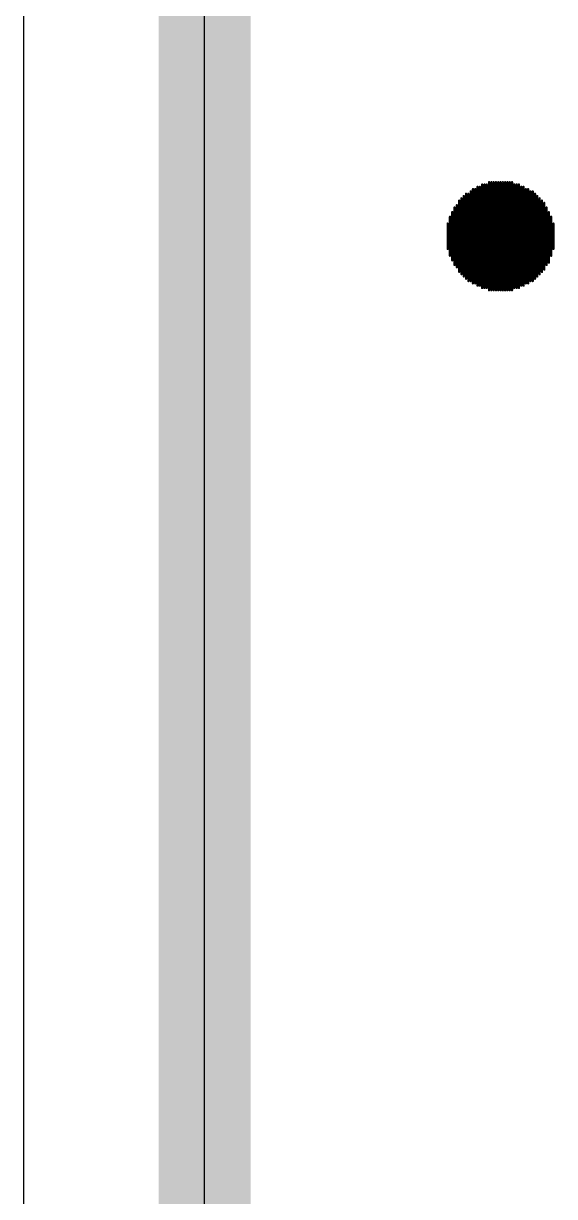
# Model space of a CAD drawing. Header units: inches. Extents: x -0.01 to 1.53, y 0 to 1.97.
# Drawn here: x 0.819 to 0.8767, y 0.2046 to 0.3321 of the extents above; entities that cross this region are included whole.
import ezdxf

# ---------------------------------------------------------------- set-up
doc = ezdxf.new("R2010")
doc.units = ezdxf.units.IN
doc.header["$MEASUREMENT"] = 0
for name, color, linetype in [('Mechanical 1', 6, 'Continuous'), ('Multi-Layer', 9, 'Continuous'), ('Top Overlay', 2, 'Continuous')]:
    doc.layers.add(name, color=color, linetype=linetype)

# ---------------------------------------------------------------- blocks, each defined once
blk = doc.blocks.new('________634')
at = {"layer": 'Top Overlay'}
for points in [[(0.12856, 0.23588, 0.00025, 0.00025, 0), (0.13531, 0.23588, 0.00025, 0.00025, 0)], [(0.12881, 0.23613, 0.00025, 0.00025, 0), (0.13506, 0.23613, 0.00025, 0.00025, 0)], [(0.12931, 0.23638, 0.00025, 0.00025, 0), (0.13456, 0.23638, 0.00025, 0.00025, 0)], [(0.12981, 0.23663, 0.00025, 0.00025, 0), (0.13406, 0.23663, 0.00025, 0.00025, 0)], [(0.13056, 0.23688, 0.00025, 0.00025, 0), (0.13331, 0.23688, 0.00025, 0.00025, 0)], [(0.12706, 0.23463, 0.00025, 0.00025, 0), (0.13656, 0.23463, 0.00025, 0.00025, 0)], [(0.12731, 0.23488, 0.00025, 0.00025, 0), (0.13656, 0.23488, 0.00025, 0.00025, 0)], [(0.12756, 0.23513, 0.00025, 0.00025, 0), (0.13631, 0.23513, 0.00025, 0.00025, 0)], [(0.12781, 0.23538, 0.00025, 0.00025, 0), (0.13606, 0.23538, 0.00025, 0.00025, 0)], [(0.12806, 0.23563, 0.00025, 0.00025, 0), (0.13581, 0.23563, 0.00025, 0.00025, 0)], [(0.12656, 0.23363, 0.00025, 0.00025, 0), (0.13731, 0.23363, 0.00025, 0.00025, 0)], [(0.12656, 0.23338, 0.00025, 0.00025, 0), (0.13731, 0.23338, 0.00025, 0.00025, 0)], [(0.12681, 0.23413, 0.00025, 0.00025, 0), (0.13706, 0.23413, 0.00025, 0.00025, 0)], [(0.12681, 0.23388, 0.00025, 0.00025, 0), (0.13706, 0.23388, 0.00025, 0.00025, 0)], [(0.12706, 0.23438, 0.00025, 0.00025, 0), (0.13681, 0.23438, 0.00025, 0.00025, 0)], [(0.12606, 0.23238, 0.00025, 0.00025, 0), (0.13781, 0.23238, 0.00025, 0.00025, 0)], [(0.12606, 0.23213, 0.00025, 0.00025, 0), (0.13781, 0.23213, 0.00025, 0.00025, 0)], [(0.12631, 0.23313, 0.00025, 0.00025, 0), (0.13756, 0.23313, 0.00025, 0.00025, 0)], [(0.12631, 0.23288, 0.00025, 0.00025, 0), (0.13756, 0.23288, 0.00025, 0.00025, 0)], [(0.12631, 0.23263, 0.00025, 0.00025, 0), (0.13756, 0.23263, 0.00025, 0.00025, 0)], [(0.12606, 0.23188, 0.00025, 0.00025, 0), (0.13781, 0.23188, 0.00025, 0.00025, 0)], [(0.12606, 0.23163, 0.00025, 0.00025, 0), (0.13781, 0.23163, 0.00025, 0.00025, 0)], [(0.12606, 0.23138, 0.00025, 0.00025, 0), (0.13781, 0.23138, 0.00025, 0.00025, 0)], [(0.12606, 0.23113, 0.00025, 0.00025, 0), (0.13781, 0.23113, 0.00025, 0.00025, 0)], [(0.12606, 0.23088, 0.00025, 0.00025, 0), (0.13781, 0.23088, 0.00025, 0.00025, 0)], [(0.12606, 0.23063, 0.00025, 0.00025, 0), (0.13781, 0.23063, 0.00025, 0.00025, 0)], [(0.12606, 0.23038, 0.00025, 0.00025, 0), (0.13781, 0.23038, 0.00025, 0.00025, 0)], [(0.12606, 0.23013, 0.00025, 0.00025, 0), (0.13781, 0.23013, 0.00025, 0.00025, 0)], [(0.12606, 0.22988, 0.00025, 0.00025, 0), (0.13781, 0.22988, 0.00025, 0.00025, 0)], [(0.12631, 0.22963, 0.00025, 0.00025, 0), (0.13756, 0.22963, 0.00025, 0.00025, 0)], [(0.12631, 0.22938, 0.00025, 0.00025, 0), (0.13756, 0.22938, 0.00025, 0.00025, 0)], [(0.12631, 0.22913, 0.00025, 0.00025, 0), (0.13756, 0.22913, 0.00025, 0.00025, 0)], [(0.12656, 0.22888, 0.00025, 0.00025, 0), (0.13731, 0.22888, 0.00025, 0.00025, 0)], [(0.12656, 0.22863, 0.00025, 0.00025, 0), (0.13731, 0.22863, 0.00025, 0.00025, 0)], [(0.12681, 0.22838, 0.00025, 0.00025, 0), (0.13706, 0.22838, 0.00025, 0.00025, 0)], [(0.12681, 0.22813, 0.00025, 0.00025, 0), (0.13706, 0.22813, 0.00025, 0.00025, 0)], [(0.12706, 0.22788, 0.00025, 0.00025, 0), (0.13681, 0.22788, 0.00025, 0.00025, 0)], [(0.12706, 0.22763, 0.00025, 0.00025, 0), (0.13681, 0.22763, 0.00025, 0.00025, 0)], [(0.12731, 0.22738, 0.00025, 0.00025, 0), (0.13656, 0.22738, 0.00025, 0.00025, 0)], [(0.12756, 0.22713, 0.00025, 0.00025, 0), (0.13631, 0.22713, 0.00025, 0.00025, 0)], [(0.12781, 0.22688, 0.00025, 0.00025, 0), (0.13606, 0.22688, 0.00025, 0.00025, 0)], [(0.12806, 0.22663, 0.00025, 0.00025, 0), (0.13581, 0.22663, 0.00025, 0.00025, 0)], [(0.12831, 0.22638, 0.00025, 0.00025, 0), (0.13556, 0.22638, 0.00025, 0.00025, 0)], [(0.12881, 0.22613, 0.00025, 0.00025, 0), (0.13506, 0.22613, 0.00025, 0.00025, 0)], [(0.12906, 0.22588, 0.00025, 0.00025, 0), (0.13456, 0.22588, 0.00025, 0.00025, 0)], [(0.12981, 0.22563, 0.00025, 0.00025, 0), (0.13406, 0.22563, 0.00025, 0.00025, 0)], [(0.13056, 0.22538, 0.00025, 0.00025, 0), (0.13331, 0.22538, 0.00025, 0.00025, 0)]]:
    blk.add_lwpolyline(points, format="xyseb", dxfattribs=at)
for points in [[(0.1285, 0.23588, 0.000125, 0.000125, 1), (0.12862, 0.23588, 0.000125, 0.000125, 1)], [(0.12875, 0.23613, 0.000125, 0.000125, 1), (0.12887, 0.23613, 0.000125, 0.000125, 1)], [(0.12925, 0.23638, 0.000125, 0.000125, 1), (0.12937, 0.23638, 0.000125, 0.000125, 1)], [(0.12975, 0.23663, 0.000125, 0.000125, 1), (0.12987, 0.23663, 0.000125, 0.000125, 1)], [(0.1305, 0.23688, 0.000125, 0.000125, 1), (0.13062, 0.23688, 0.000125, 0.000125, 1)], [(0.13325, 0.23688, 0.000125, 0.000125, 1), (0.13337, 0.23688, 0.000125, 0.000125, 1)], [(0.134, 0.23663, 0.000125, 0.000125, 1), (0.13412, 0.23663, 0.000125, 0.000125, 1)], [(0.1345, 0.23638, 0.000125, 0.000125, 1), (0.13462, 0.23638, 0.000125, 0.000125, 1)], [(0.135, 0.23613, 0.000125, 0.000125, 1), (0.13512, 0.23613, 0.000125, 0.000125, 1)], [(0.13525, 0.23588, 0.000125, 0.000125, 1), (0.13537, 0.23588, 0.000125, 0.000125, 1)], [(0.127, 0.23463, 0.000125, 0.000125, 1), (0.12712, 0.23463, 0.000125, 0.000125, 1)], [(0.12725, 0.23488, 0.000125, 0.000125, 1), (0.12737, 0.23488, 0.000125, 0.000125, 1)], [(0.1275, 0.23513, 0.000125, 0.000125, 1), (0.12762, 0.23513, 0.000125, 0.000125, 1)], [(0.12775, 0.23538, 0.000125, 0.000125, 1), (0.12787, 0.23538, 0.000125, 0.000125, 1)], [(0.128, 0.23563, 0.000125, 0.000125, 1), (0.12812, 0.23563, 0.000125, 0.000125, 1)], [(0.13575, 0.23563, 0.000125, 0.000125, 1), (0.13587, 0.23563, 0.000125, 0.000125, 1)], [(0.136, 0.23538, 0.000125, 0.000125, 1), (0.13612, 0.23538, 0.000125, 0.000125, 1)], [(0.13625, 0.23513, 0.000125, 0.000125, 1), (0.13637, 0.23513, 0.000125, 0.000125, 1)], [(0.1365, 0.23488, 0.000125, 0.000125, 1), (0.13662, 0.23488, 0.000125, 0.000125, 1)], [(0.1365, 0.23463, 0.000125, 0.000125, 1), (0.13662, 0.23463, 0.000125, 0.000125, 1)], [(0.1265, 0.23363, 0.000125, 0.000125, 1), (0.12662, 0.23363, 0.000125, 0.000125, 1)], [(0.1265, 0.23338, 0.000125, 0.000125, 1), (0.12662, 0.23338, 0.000125, 0.000125, 1)], [(0.12675, 0.23413, 0.000125, 0.000125, 1), (0.12687, 0.23413, 0.000125, 0.000125, 1)], [(0.12675, 0.23388, 0.000125, 0.000125, 1), (0.12687, 0.23388, 0.000125, 0.000125, 1)], [(0.127, 0.23438, 0.000125, 0.000125, 1), (0.12712, 0.23438, 0.000125, 0.000125, 1)], [(0.13675, 0.23438, 0.000125, 0.000125, 1), (0.13687, 0.23438, 0.000125, 0.000125, 1)], [(0.137, 0.23413, 0.000125, 0.000125, 1), (0.13712, 0.23413, 0.000125, 0.000125, 1)], [(0.137, 0.23388, 0.000125, 0.000125, 1), (0.13712, 0.23388, 0.000125, 0.000125, 1)], [(0.13725, 0.23363, 0.000125, 0.000125, 1), (0.13737, 0.23363, 0.000125, 0.000125, 1)], [(0.13725, 0.23338, 0.000125, 0.000125, 1), (0.13737, 0.23338, 0.000125, 0.000125, 1)], [(0.126, 0.23238, 0.000125, 0.000125, 1), (0.12612, 0.23238, 0.000125, 0.000125, 1)], [(0.126, 0.23213, 0.000125, 0.000125, 1), (0.12612, 0.23213, 0.000125, 0.000125, 1)], [(0.12625, 0.23313, 0.000125, 0.000125, 1), (0.12637, 0.23313, 0.000125, 0.000125, 1)], [(0.12625, 0.23288, 0.000125, 0.000125, 1), (0.12637, 0.23288, 0.000125, 0.000125, 1)], [(0.12625, 0.23263, 0.000125, 0.000125, 1), (0.12637, 0.23263, 0.000125, 0.000125, 1)], [(0.1375, 0.23313, 0.000125, 0.000125, 1), (0.13762, 0.23313, 0.000125, 0.000125, 1)], [(0.1375, 0.23288, 0.000125, 0.000125, 1), (0.13762, 0.23288, 0.000125, 0.000125, 1)], [(0.1375, 0.23263, 0.000125, 0.000125, 1), (0.13762, 0.23263, 0.000125, 0.000125, 1)], [(0.13775, 0.23238, 0.000125, 0.000125, 1), (0.13787, 0.23238, 0.000125, 0.000125, 1)], [(0.13775, 0.23213, 0.000125, 0.000125, 1), (0.13787, 0.23213, 0.000125, 0.000125, 1)], [(0.126, 0.23188, 0.000125, 0.000125, 1), (0.12612, 0.23188, 0.000125, 0.000125, 1)], [(0.126, 0.23163, 0.000125, 0.000125, 1), (0.12612, 0.23163, 0.000125, 0.000125, 1)], [(0.126, 0.23138, 0.000125, 0.000125, 1), (0.12612, 0.23138, 0.000125, 0.000125, 1)], [(0.126, 0.23113, 0.000125, 0.000125, 1), (0.12612, 0.23113, 0.000125, 0.000125, 1)], [(0.126, 0.23088, 0.000125, 0.000125, 1), (0.12612, 0.23088, 0.000125, 0.000125, 1)], [(0.13775, 0.23188, 0.000125, 0.000125, 1), (0.13787, 0.23188, 0.000125, 0.000125, 1)], [(0.13775, 0.23163, 0.000125, 0.000125, 1), (0.13787, 0.23163, 0.000125, 0.000125, 1)], [(0.13775, 0.23138, 0.000125, 0.000125, 1), (0.13787, 0.23138, 0.000125, 0.000125, 1)], [(0.13775, 0.23113, 0.000125, 0.000125, 1), (0.13787, 0.23113, 0.000125, 0.000125, 1)], [(0.13775, 0.23088, 0.000125, 0.000125, 1), (0.13787, 0.23088, 0.000125, 0.000125, 1)], [(0.126, 0.23063, 0.000125, 0.000125, 1), (0.12612, 0.23063, 0.000125, 0.000125, 1)], [(0.126, 0.23038, 0.000125, 0.000125, 1), (0.12612, 0.23038, 0.000125, 0.000125, 1)], [(0.126, 0.23013, 0.000125, 0.000125, 1), (0.12612, 0.23013, 0.000125, 0.000125, 1)], [(0.126, 0.22988, 0.000125, 0.000125, 1), (0.12612, 0.22988, 0.000125, 0.000125, 1)], [(0.12625, 0.22963, 0.000125, 0.000125, 1), (0.12637, 0.22963, 0.000125, 0.000125, 1)], [(0.12625, 0.22938, 0.000125, 0.000125, 1), (0.12637, 0.22938, 0.000125, 0.000125, 1)], [(0.1375, 0.22963, 0.000125, 0.000125, 1), (0.13762, 0.22963, 0.000125, 0.000125, 1)], [(0.1375, 0.22938, 0.000125, 0.000125, 1), (0.13762, 0.22938, 0.000125, 0.000125, 1)], [(0.13775, 0.23063, 0.000125, 0.000125, 1), (0.13787, 0.23063, 0.000125, 0.000125, 1)], [(0.13775, 0.23038, 0.000125, 0.000125, 1), (0.13787, 0.23038, 0.000125, 0.000125, 1)], [(0.13775, 0.23013, 0.000125, 0.000125, 1), (0.13787, 0.23013, 0.000125, 0.000125, 1)], [(0.13775, 0.22988, 0.000125, 0.000125, 1), (0.13787, 0.22988, 0.000125, 0.000125, 1)], [(0.12625, 0.22913, 0.000125, 0.000125, 1), (0.12637, 0.22913, 0.000125, 0.000125, 1)], [(0.1265, 0.22888, 0.000125, 0.000125, 1), (0.12662, 0.22888, 0.000125, 0.000125, 1)], [(0.1265, 0.22863, 0.000125, 0.000125, 1), (0.12662, 0.22863, 0.000125, 0.000125, 1)], [(0.12675, 0.22838, 0.000125, 0.000125, 1), (0.12687, 0.22838, 0.000125, 0.000125, 1)], [(0.12675, 0.22813, 0.000125, 0.000125, 1), (0.12687, 0.22813, 0.000125, 0.000125, 1)], [(0.137, 0.22838, 0.000125, 0.000125, 1), (0.13712, 0.22838, 0.000125, 0.000125, 1)], [(0.137, 0.22813, 0.000125, 0.000125, 1), (0.13712, 0.22813, 0.000125, 0.000125, 1)], [(0.13725, 0.22888, 0.000125, 0.000125, 1), (0.13737, 0.22888, 0.000125, 0.000125, 1)], [(0.13725, 0.22863, 0.000125, 0.000125, 1), (0.13737, 0.22863, 0.000125, 0.000125, 1)], [(0.1375, 0.22913, 0.000125, 0.000125, 1), (0.13762, 0.22913, 0.000125, 0.000125, 1)], [(0.127, 0.22788, 0.000125, 0.000125, 1), (0.12712, 0.22788, 0.000125, 0.000125, 1)], [(0.127, 0.22763, 0.000125, 0.000125, 1), (0.12712, 0.22763, 0.000125, 0.000125, 1)], [(0.12725, 0.22738, 0.000125, 0.000125, 1), (0.12737, 0.22738, 0.000125, 0.000125, 1)], [(0.1275, 0.22713, 0.000125, 0.000125, 1), (0.12762, 0.22713, 0.000125, 0.000125, 1)], [(0.12775, 0.22688, 0.000125, 0.000125, 1), (0.12787, 0.22688, 0.000125, 0.000125, 1)], [(0.136, 0.22688, 0.000125, 0.000125, 1), (0.13612, 0.22688, 0.000125, 0.000125, 1)], [(0.13625, 0.22713, 0.000125, 0.000125, 1), (0.13637, 0.22713, 0.000125, 0.000125, 1)], [(0.1365, 0.22738, 0.000125, 0.000125, 1), (0.13662, 0.22738, 0.000125, 0.000125, 1)], [(0.13675, 0.22788, 0.000125, 0.000125, 1), (0.13687, 0.22788, 0.000125, 0.000125, 1)], [(0.13675, 0.22763, 0.000125, 0.000125, 1), (0.13687, 0.22763, 0.000125, 0.000125, 1)], [(0.128, 0.22663, 0.000125, 0.000125, 1), (0.12812, 0.22663, 0.000125, 0.000125, 1)], [(0.12825, 0.22638, 0.000125, 0.000125, 1), (0.12837, 0.22638, 0.000125, 0.000125, 1)], [(0.12875, 0.22613, 0.000125, 0.000125, 1), (0.12887, 0.22613, 0.000125, 0.000125, 1)], [(0.129, 0.22588, 0.000125, 0.000125, 1), (0.12912, 0.22588, 0.000125, 0.000125, 1)], [(0.12975, 0.22563, 0.000125, 0.000125, 1), (0.12987, 0.22563, 0.000125, 0.000125, 1)], [(0.134, 0.22563, 0.000125, 0.000125, 1), (0.13412, 0.22563, 0.000125, 0.000125, 1)], [(0.1345, 0.22588, 0.000125, 0.000125, 1), (0.13462, 0.22588, 0.000125, 0.000125, 1)], [(0.135, 0.22613, 0.000125, 0.000125, 1), (0.13512, 0.22613, 0.000125, 0.000125, 1)], [(0.1355, 0.22638, 0.000125, 0.000125, 1), (0.13562, 0.22638, 0.000125, 0.000125, 1)], [(0.13575, 0.22663, 0.000125, 0.000125, 1), (0.13587, 0.22663, 0.000125, 0.000125, 1)], [(0.1305, 0.22538, 0.000125, 0.000125, 1), (0.13062, 0.22538, 0.000125, 0.000125, 1)], [(0.13325, 0.22538, 0.000125, 0.000125, 1), (0.13337, 0.22538, 0.000125, 0.000125, 1)]]:
    blk.add_lwpolyline(points, format="xyseb", close=True, dxfattribs=at)
blk = doc.blocks.new('GERMANIUM_SAMPLE_636')
at = {"layer": 'Mechanical 1'}
blk.add_line((0.25591, -0.49213), (0.25591, 0.49213), dxfattribs=at)
blk.add_lwpolyline([(0.25591, -0.49213, 0.01, 0.01, 0), (0.25591, 0.49213, 0.01, 0.01, 0)], format="xyseb", dxfattribs=at)

msp = doc.modelspace()

# ---------------------------------------------------------------- linework, layer by layer
at = {"layer": 'Multi-Layer'}
msp.add_line((0.819, 1.041), (0.819, 0.09612), dxfattribs=at)

# ---------------------------------------------------------------- block references
msp.add_blockref('GERMANIUM_SAMPLE_636', (0.58278, 0.5693))
at = {"rotation": 90}
msp.add_blockref('________634', (1.102, 0.177), dxfattribs=at)

doc.saveas('drawing.dxf')
